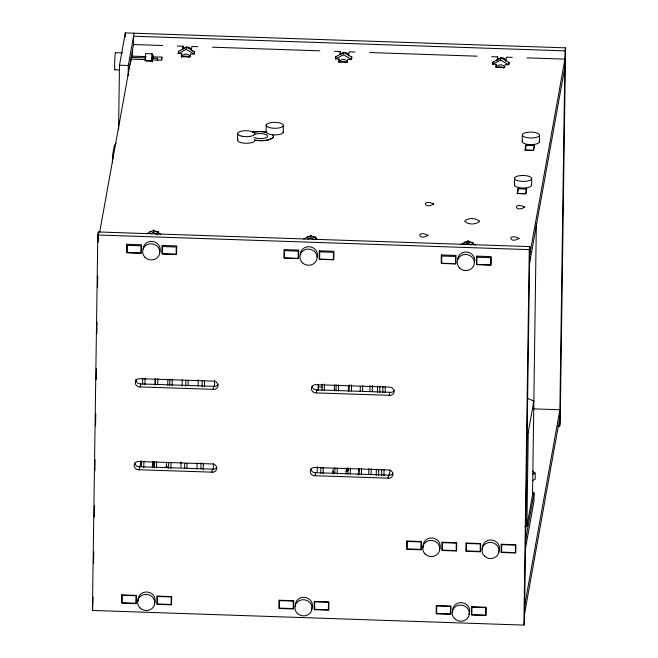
<?xml version="1.0" encoding="UTF-8"?>
<svg xmlns="http://www.w3.org/2000/svg" width="658" height="658" viewBox="0 0 658 658"><rect width="100%" height="100%" fill="white"/><g stroke="black" fill="none" stroke-linecap="round" stroke-linejoin="round"><path stroke-width="0.99" d="M97.803 234.988L92.416 610.451L523.891 625.1L524.434 622.073L529.813 246.61L98.346 231.961L97.803 234.988L529.271 249.637L529.813 246.61M93.115 597.168L92.605 609.448M93.6 563.314L93.757 552.029M94.258 517.155L94.423 505.87M94.916 470.988L95.081 459.703M95.566 425.849L95.747 413.545M96.233 379.691L96.389 368.406M96.891 333.524L97.055 322.239M97.557 287.357L97.713 276.072M98.198 242.226L98.346 231.961M112.411 162.839L112.518 155.477L114.319 145.467L116.121 143.123M118.572 129.815L119.493 65.183L125.308 32.9L565.584 47.845L560.197 423.308L559.654 426.335L557.597 426.261M125.25 37.004L125.308 32.9M128.154 75.744L128.302 65.487L134.109 33.196M129.544 68.325L129.544 66.203M130.383 64.517L130.819 59.138L145.492 59.639L145.27 60.849M130.786 60.98L130.819 59.138M132.595 49.613L130.835 60.783M131.666 57.772L131.723 54.096M131.707 57.156L131.748 54.359M132.546 53.339L132.587 50.543M133.434 45.46L133.566 36.223L565.033 50.872L565.584 47.845M141.445 466.432L141.519 461.299M142.621 384.33L142.712 378.169M143.781 467.542L143.872 461.381M144.974 384.404L145.064 378.251M152.541 58.373L152.154 53.783L145.698 53.561L145.13 60.684L151.587 60.898L152.154 53.783M152.508 61.712L152.533 59.878L161.342 60.174L161.884 57.147L153.084 56.851L153.051 58.685M153.256 58.398L153.298 55.634L153.084 56.851M152.368 467.706L152.409 464.943L154.334 465.51M153.265 464.326L152.829 461.612M153.511 464.647L153.215 461.669M153.857 463.701L153.577 461.751M154.992 384.988L155.074 378.827M154.104 463.824L153.89 461.858M154.219 467.748L154.309 461.587M155.411 384.609L155.502 378.457M158.578 233.582L158.603 231.739L154.688 231.608M161.843 59.911L161.884 57.147M156.571 467.822L156.653 461.669M157.756 384.691L157.846 378.539M166.318 467.896L166.655 463.339M167.774 385.267L167.864 379.107M168.563 468.463L168.654 462.303M169.756 385.333L169.846 379.173M170.916 468.545L171.006 462.385M172.108 385.407L172.19 379.255M181.731 57.345L181.781 53.66L178.26 53.545L178.696 51.118M183.089 48.955L183.121 46.192L177.257 45.994M180.958 467.139L181.032 461.998M182.118 385.983L182.208 379.822M184.594 468.463L184.668 463.331M185.77 386.361L185.86 380.201M186.938 468.545L187.012 463.413M188.13 385.415L188.204 380.283M196.956 469.195L197.046 463.026M198.148 385.983L198.239 379.822M200.929 468.891L201.011 462.73M202.105 386.781L202.195 380.628M203.256 469.993L203.347 463.832M204.449 386.863L204.539 380.702M213.291 469.615L213.381 463.446M214.483 386.402L214.574 380.242M237.571 140.022L237.67 133.401M266.186 125.028L266.087 131.658A8.603 2.961 0.8 0 0 275.266 134.906A8.603 2.961 0.8 0 0 283.104 131.46M283.261 132.242L283.351 125.612A8.603 2.961 0.8 0 0 270.94 122.618A8.603 2.961 0.8 0 0 270.019 127.734A8.603 2.961 0.8 0 0 283.351 125.612M315.824 238.92L315.848 237.077L311.941 236.946M318.184 390.087L318.266 384.239M317.197 471.77L317.271 466.637M318.365 390.613L318.447 384.453M320.808 473.406L320.898 467.246M322.001 390.276L322.091 384.116M323.16 473.489L323.243 467.328M324.353 390.359L324.435 384.198M332.841 473.785L333.244 469.006M333.113 473.628L332.8 471.704M338.993 61.762L339.034 58.998L335.514 58.883L335.95 56.456M334.363 390.934L334.453 384.774M333.409 473.735L333.137 471.786M333.639 473.867L333.433 471.901M340.334 54.293L340.375 51.53L334.511 51.332M334.864 473.036L334.938 467.904M336.041 390.934L336.123 384.774M337.192 474.138L337.283 467.986M338.385 391.008L338.475 384.856M346.536 470.018L346.56 468.175L348.255 468.784L346.256 469.672M346.684 470.931L346.708 469.088L345.795 474.13M346.922 471.251L346.955 468.225M347.292 470.133L347.325 468.299M348.403 391.592L348.493 385.432M347.621 470.231L347.654 468.397M347.942 474.064L348.024 467.912M349.135 390.934L349.217 384.774M350.286 474.147L350.377 467.986M351.479 391.017L351.569 384.856M359.029 474.615L359.12 468.463M360.222 391.485L360.296 386.353M361.382 474.698L361.472 468.537M362.574 391.568L362.657 385.407M368.719 474.722L368.809 468.57M369.911 391.592L370.002 385.432M371.071 474.805L371.161 468.644M372.264 391.675L372.346 385.514M376.244 475.471L376.335 469.31M377.437 392.341L377.528 386.18M378.597 475.553L378.679 469.393M379.781 392.423L379.872 386.262M381.632 475.783L381.722 469.623M382.824 392.653L382.915 386.493M383.984 475.866L384.075 469.705M385.177 392.736L385.259 386.575M496.247 67.1L496.288 64.336L492.76 64.221L493.196 61.794M497.571 60.552L497.629 56.868L491.756 56.67M514.433 184.758L514.531 178.137M522.238 141.371L522.337 134.75M523.891 625.1L529.271 249.637M531.606 185.342L531.705 178.713A8.603 2.961 0.8 0 0 519.285 175.727A8.603 2.961 0.8 0 0 518.364 180.835A8.603 2.961 0.8 0 0 531.705 178.713M524.944 526.704L526.894 526.137L528.242 432.273L533.868 400.993L527.461 398.411M536.344 223.679L532.528 494.857L526.894 526.137M532.264 492.291L534.066 493.015L533.951 501.297L525.495 548.279M539.412 141.955L539.511 135.334A8.603 2.961 0.8 0 0 527.091 132.34A8.603 2.961 0.8 0 0 526.17 137.448A8.603 2.961 0.8 0 0 539.511 135.334M559.654 426.335L565.033 50.872M152.278 61.786L152.302 59.722M151.85 61.071L152.195 58.167M145.459 59.829L145.731 57.953M157.361 59.878L157.575 58.315L151.537 58.11M99.679 232.175L130.416 61.72M132.628 49.046L133.451 44.505L162.575 45.501M152.533 59.878L152.319 61.087L146.282 60.881M181.781 53.66L181.238 56.687L190.039 56.991L190.59 53.964L194.11 54.079L194.546 51.661L192.786 51.595M182.579 49.227L183.121 46.192M150.592 233.746L153.314 232.397L153.717 230.177L160.897 234.404M186.617 47.212L178.515 51.373L178.112 53.594L186.222 49.432L186.617 47.212L194.653 51.826M158.241 233.755L158.603 231.739M191.207 50.534L191.93 46.496L197.803 46.693M140.228 386.937A4.409 4.137 10.2 0 1 135.326 382.635A4.409 4.137 10.2 0 1 140.384 378.72L213.727 381.138A4.45 4.17 10.2 0 1 214.755 389.388L140.228 386.937L140.771 383.91A4.409 4.137 10.2 0 1 135.926 379.074M139.035 469.754A4.409 4.137 10.2 0 1 134.142 465.461A4.409 4.137 10.2 0 1 139.2 461.546L212.534 463.964A4.45 4.17 10.2 0 1 213.57 472.205L139.035 469.754L139.586 466.728A4.409 4.137 10.2 0 1 134.717 462.977M139.989 466.703L141.075 460.649M152.385 467.525L153.298 462.484M213.077 389.404L213.62 386.378M211.892 472.23L212.435 469.203M339.034 58.998L338.492 62.025L347.292 62.329L347.835 59.302L351.364 59.417L351.8 56.999M339.832 54.556L340.375 51.53M307.829 239.084L310.551 237.735L310.954 235.515L318.135 239.742M343.854 52.55L335.753 56.711L335.35 58.924L343.46 54.77L343.854 52.55L351.89 57.164M315.486 239.093L315.848 237.077M348.452 55.864L349.184 51.834L355.057 52.031M351.759 57.904L351.495 59.385L343.46 54.77M316.334 392.908A4.409 4.137 10.2 0 1 311.44 388.615A4.409 4.137 10.2 0 1 316.498 384.7L389.832 387.118A4.45 4.17 10.2 0 1 390.868 395.368L316.334 392.908L316.885 389.881A4.409 4.137 10.2 0 1 312.015 386.131M315.149 475.734A4.409 4.137 10.2 0 1 310.255 471.432A4.409 4.137 10.2 0 1 315.314 467.525L388.648 469.944A4.45 4.17 10.2 0 1 389.676 478.185L315.149 475.734L315.692 472.707A4.409 4.137 10.2 0 1 310.823 468.948M358.042 475.076L359.136 469.022M389.182 395.384L389.733 392.357M387.998 478.21L388.541 475.183M389.108 475.709L390.186 469.722M463.939 244.134L464.301 242.111L467.238 242.218M496.288 64.336L495.737 67.363L504.546 67.667L505.089 64.64L508.609 64.755L509.045 62.337M496.905 60.906L497.629 56.868M501.092 57.888L492.99 62.041L492.587 64.262L500.689 60.108L501.092 57.888L509.127 62.502M465.066 244.422L467.789 243.073L468.183 240.853L475.372 245.08M472.74 244.431L473.102 242.415L469.187 242.284M505.706 61.202L506.43 57.172L512.302 57.369M508.996 63.242L508.733 64.723L500.689 60.108M529.698 254.893L564.918 59.154L526.984 57.871M529.583 263.175L564.794 67.437M525.429 540.991L534.066 493.015M524.673 605.508L559.892 409.769L533.235 408.865M524.549 613.791L559.769 418.052M497.909 60.108C499.307 56.892 504.365 56.942 505.895 60.026M183.796 48.758C185.77 45.895 190.754 46.743 191.692 50.082M341.05 54.096C343.024 51.234 348.008 52.081 348.946 55.42M154.35 462.541L153.001 463.051M532.511 474.533L535.094 473.044L532.593 471.284M532.709 480.554L535.283 479.065L535.094 473.044M146.463 233.787L153.717 230.177M303.7 239.125L310.954 235.515M460.937 244.463L468.183 240.853M526.285 432.841L528.242 432.273M345.565 471.054L348.526 470.305M252.59 132.299L259.606 131.534L266.745 132.192M332.397 473.077L333.655 472.715L333.664 472.033M165.471 467.451L167.403 466.81L165.964 465.987M212.476 47.195L319.829 50.839M369.73 52.533L477.083 56.177M115.43 52.706L122.478 52.944M131.361 56.111L146.035 56.613M130.407 57.394L145.5 57.904M119.493 65.183L128.302 65.487M114.936 69.83L118.958 69.97M149.794 231.443L151.751 231.509M307.047 236.773L309.005 236.847M140.771 383.91L215.298 386.361A4.45 4.17 10.2 0 0 218.02 384.502M316.885 389.881L391.411 392.341A4.45 4.17 10.2 0 0 394.134 390.482M139.586 466.728L214.113 469.179A4.45 4.17 10.2 0 0 216.836 467.328M315.692 472.707L390.219 475.158A4.45 4.17 10.2 0 0 392.941 473.308M255.024 140.212C261.02 140.656 269.27 141.791 273.506 136.65L273.012 134.964M318.398 386.723L322.461 387.323M334.034 390.104L337.036 390.589M186.222 49.432L194.258 54.046M467.789 243.073L470.98 244.949M310.551 237.735L313.743 239.611M153.314 232.397L157.303 234.75M157.575 58.315L157.731 60.174M112.518 155.477L113.546 158.134M496.51 67.313A4.409 4.137 10.2 0 1 504.645 67.272M340.893 61.893A4.409 4.137 10.2 0 1 346.198 62.732M182.036 56.637A4.409 4.137 10.2 0 1 190.17 56.596M183.631 56.555A4.409 4.137 10.2 0 1 188.936 57.394M498.164 67.231A4.409 4.137 10.2 0 1 503.469 68.07M339.273 61.975A4.409 4.137 10.2 0 1 347.408 61.934M115.068 69.345A8.603 0.461 -88.1 0 1 114.698 62.033A8.603 0.461 -88.1 0 1 115.545 52.805M143.074 249.135A8.603 8.061 10.2 0 1 152.895 241.461A8.603 8.061 10.2 0 1 159.919 251.8M457.606 259.811A8.603 8.061 10.2 0 1 467.427 252.137A8.603 8.061 10.2 0 1 474.451 262.476M300.336 254.473A8.603 8.061 10.2 0 1 310.157 246.799A8.603 8.061 10.2 0 1 317.189 257.138M138.155 601.165A8.603 8.061 10.2 0 1 147.869 592.077A8.603 8.061 10.2 0 1 154.367 603.723M295.426 606.503A8.603 8.061 10.2 0 1 305.131 597.415A8.603 8.061 10.2 0 1 311.629 609.061M254.588 139.833A8.603 2.961 0.8 0 1 245.623 143.271A8.603 2.961 0.8 0 1 237.999 139.274M452.688 611.841A8.603 8.061 10.2 0 1 462.401 602.753A8.603 8.061 10.2 0 1 468.899 614.399M423.349 547.851A8.603 8.061 10.2 0 1 432.536 538.022A8.603 8.061 10.2 0 1 439.404 549.718M482.618 549.866A8.603 8.061 10.2 0 1 492.176 540.086A8.603 8.061 10.2 0 1 498.32 552.342M539.256 141.182A8.603 2.961 0.8 0 1 530.299 144.62A8.603 2.961 0.8 0 1 522.674 140.623M531.45 184.569A8.603 2.961 0.8 0 1 522.493 187.999A8.603 2.961 0.8 0 1 514.869 184.001M273.259 135.367A13.234 4.557 0.8 0 1 268.382 139.825A13.234 4.557 0.8 0 1 254.481 140.138M252.425 132.348A13.234 4.557 0.8 0 1 266.868 132.242M254.161 134.635A7.353 2.533 0.8 0 1 265.149 134.273A7.353 2.533 0.8 0 1 265.092 138.09A7.353 2.533 0.8 0 1 254.12 137.415M121.788 594.881L121.672 603.164L136.346 603.657L136.469 595.375L121.788 594.881M126.813 244.266L126.698 252.54L141.371 253.042L141.495 244.76L126.813 244.266M122.224 595.309L122.117 602.761L135.91 603.23L136.017 595.778L122.224 595.309M127.241 245.344L127.134 252.795L140.927 253.264L141.034 245.812L127.241 245.344M157.007 596.074L156.892 604.357L171.565 604.858L171.689 596.576L157.007 596.074M162.041 245.459L161.917 253.741L176.591 254.235L176.714 245.952L162.041 245.459M157.443 596.502L157.336 603.962L171.129 604.422L171.236 596.971L157.443 596.502M162.46 246.536L162.353 253.996L176.147 254.457L176.254 247.005L162.46 246.536M279.041 600.219L278.918 608.502L293.6 608.995L293.715 600.713L279.041 600.219M284.067 249.596L283.943 257.878L298.625 258.38L298.74 250.098L284.067 249.596M279.477 600.647L279.37 608.099L293.164 608.568L293.271 601.116L279.477 600.647M284.495 250.682L284.388 258.133L298.181 258.602L298.288 251.15L284.495 250.682M314.261 601.412L314.146 609.695L328.819 610.188L328.934 601.914L314.261 601.412M319.286 250.797L319.171 259.079L333.845 259.573L333.968 251.29L319.286 250.797M314.697 601.84L314.59 609.292L328.383 609.76L328.49 602.309L314.697 601.84M319.714 251.874L319.607 259.334L333.4 259.795L333.507 252.343L319.714 251.874M406.776 541.016L406.652 549.298L421.334 549.8L421.449 541.518L406.776 541.016M407.269 541.468L407.162 548.92L420.956 549.389L421.062 541.929L407.269 541.468M436.295 605.557L436.172 613.84L450.853 614.333L450.969 606.051L436.295 605.557M441.321 254.934L441.197 263.216L455.879 263.718L455.994 255.436L441.321 254.934M436.723 605.985L436.616 613.437L450.417 613.906L450.524 606.454L436.723 605.985M441.74 256.02L441.633 263.471L455.435 263.94L455.542 256.488L441.74 256.02M441.995 542.217L441.88 550.491L456.553 550.993L456.668 542.71L441.995 542.217M442.489 542.661L442.382 550.113L456.175 550.582L456.282 543.13L442.489 542.661M466.004 543.031L465.889 551.314L480.562 551.807L480.677 543.524L466.004 543.031M466.497 543.475L466.39 550.927L480.184 551.396L480.291 543.944L466.497 543.475M471.515 606.75L471.399 615.033L486.073 615.526L486.188 607.244L471.515 606.75M476.54 256.135L476.425 264.417L491.098 264.911L491.213 256.628L476.54 256.135M471.95 607.178L471.844 614.63L485.637 615.098L485.744 607.647L471.95 607.178M476.968 257.212L476.861 264.664L490.654 265.133L490.761 257.681L476.968 257.212M501.223 544.224L501.108 552.506L515.782 553L515.905 544.725L501.223 544.224M501.717 544.668L501.61 552.128L515.403 552.588L515.51 545.137L501.717 544.668M479.312 221.137L479.295 221.639C475.668 224.765 467.756 224.913 464.638 221.146C467.928 217.535 475.816 217.839 479.312 221.137M428.078 235.284C418.06 241.47 416.177 229.51 428.078 235.284M433.704 204.005C423.678 210.19 421.803 198.231 433.704 204.005M519.063 238.377C509.045 244.562 507.17 232.603 519.063 238.377M524.697 207.097C514.671 213.274 512.796 201.323 524.697 207.097M518.019 188.509L517.106 193.559L525.915 193.855L526.819 188.813L518.019 188.509M525.824 145.13L524.911 150.172L533.72 150.468L534.625 145.426L525.824 145.13M518.43 188.681L517.575 193.419L525.503 193.691L526.351 188.945L518.43 188.681M526.236 145.295L525.38 150.032L533.309 150.304L534.164 145.566L526.236 145.295M145.073 257.352A8.603 8.061 10.2 0 0 159.483 254.218A8.603 8.061 10.2 0 0 149.111 243.978A8.603 8.061 10.2 0 0 145.073 257.352M459.605 268.028A8.603 8.061 10.2 0 0 474.015 264.894A8.603 8.061 10.2 0 0 463.643 254.654A8.603 8.061 10.2 0 0 459.605 268.028M302.335 262.69A8.603 8.061 10.2 0 0 316.753 259.556A8.603 8.061 10.2 0 0 306.381 249.316A8.603 8.061 10.2 0 0 302.335 262.69M140.047 607.967A8.603 8.061 10.2 0 0 154.457 604.834A8.603 8.061 10.2 0 0 144.086 594.593A8.603 8.061 10.2 0 0 140.047 607.967M297.309 613.305A8.603 8.061 10.2 0 0 311.728 610.172A8.603 8.061 10.2 0 0 301.356 599.932A8.603 8.061 10.2 0 0 297.309 613.305M241.502 136.099A8.603 2.961 0.8 0 0 254.835 133.985A8.603 2.961 0.8 0 0 242.415 130.991A8.603 2.961 0.8 0 0 241.502 136.099M454.579 618.643A8.603 8.061 10.2 0 0 468.99 615.51A8.603 8.061 10.2 0 0 458.618 605.27A8.603 8.061 10.2 0 0 454.579 618.643M425.084 553.97A8.603 8.061 10.2 0 0 439.503 550.836A8.603 8.061 10.2 0 0 429.131 540.588A8.603 8.061 10.2 0 0 425.084 553.97M484.354 555.977A8.603 8.061 10.2 0 0 498.764 552.843A8.603 8.061 10.2 0 0 488.392 542.603A8.603 8.061 10.2 0 0 484.354 555.977"/></g></svg>
